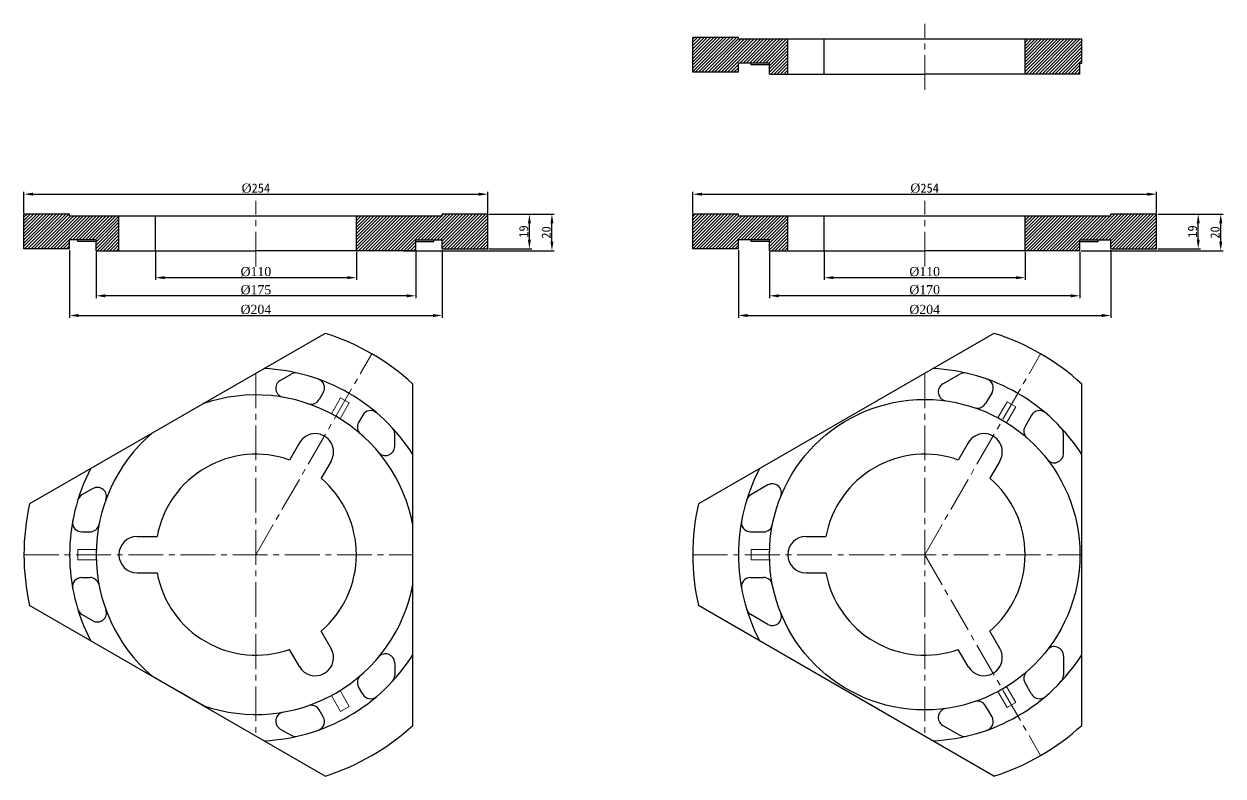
# Model space of a CAD drawing. Header units: inches. Extents: x -20 to 18950, y -1047 to 2551.
# Drawn here: x 13307 to 13964, y -310 to 102 of the extents above; entities that cross this region are included whole.
import ezdxf

# ---------------------------------------------------------------- set-up
doc = ezdxf.new("R2010")
doc.units = ezdxf.units.IN
doc.header["$MEASUREMENT"] = 0
doc.header["$PDSIZE"] = -5
doc.linetypes.add('CENTER2', pattern=[28.574999, 19.049999, -3.175, 3.175, -3.175])
doc.layers.get('0').update_dxf_attribs({"lineweight": 30})
doc.layers.get('Defpoints').update_dxf_attribs({"lineweight": 18})
for name, color, linetype, lineweight in [('cen', 1, 'CENTER2', 20), ('dim', 5, 'Continuous', 20), ('hat', 3, 'Continuous', 20)]:
    doc.layers.add(name, color=color, linetype=linetype, lineweight=lineweight)
doc.styles.get("Standard").update_dxf_attribs({"font": ''})
doc.styles.get('Standard').set_extended_font_data('宋体')
doc.dimstyles.new('ISO-25', dxfattribs={"dimtxt": 5, "dimasz": 5, "dimexe": 1.25, "dimexo": 0.625, "dimtad": 1, "dimdsep": 46, "dimtxsty": 'Standard', "dimcen": 2.5, "dimdle": 10, "dimadec": 0, "dimazin": 0, "dimtfac": 1, "dimtmove": 0, "dimatfit": 3, "dimfxl": 1, "dimtolj": 1, "dimarcsym": 0})

# ---------------------------------------------------------------- blocks, each defined once
blk = doc.blocks.new('*D31')
at = {"layer": 'Defpoints', "color": 0, "transparency": 16777216}
for p in [(13561.12, 8.44), (13307.12, -2.51), (13561.12, -2.51)]:
    blk.add_point(p, dxfattribs=at)
at = {"layer": 'dim', "color": 0, "linetype": 'Continuous', "lineweight": -2, "transparency": 16777216}
for p, q in [((13307.12, -1.88), (13307.12, 9.69)), ((13312.12, 8.44), (13556.12, 8.44)), ((13561.12, -1.88), (13561.12, 9.69))]:
    blk.add_line(p, q, dxfattribs=at)
at = {"layer": 'dim', "color": 0, "transparency": 16777216}
for points in [[(13312.12, 9.27), (13312.12, 7.61), (13307.12, 8.44)], [(13556.12, 9.27), (13556.12, 7.61), (13561.12, 8.44)]]:
    blk.add_solid(points, dxfattribs=at)
at = {"layer": 'dim', "color": 0, "transparency": 16777216, "insert": (13434.12, 11.67), "char_height": 5, "attachment_point": 5}
blk.add_mtext('\\A1;{\\fTimes New Roman|b0|i0|c0|p18;%%C}254', dxfattribs=at)
blk = doc.blocks.new('*D32')
at = {"layer": 'Defpoints', "color": 0, "transparency": 16777216}
for p in [(13379.12, -22.51), (13489.12, -22.51), (13379.12, -37.28)]:
    blk.add_point(p, dxfattribs=at)
at = {"layer": 'dim', "color": 0, "linetype": 'Continuous', "lineweight": -2, "transparency": 16777216}
for p, q in [((13379.12, -23.13), (13379.12, -38.53)), ((13489.12, -23.13), (13489.12, -38.53)), ((13484.12, -37.28), (13384.12, -37.28))]:
    blk.add_line(p, q, dxfattribs=at)
at = {"layer": 'dim', "color": 0, "transparency": 16777216}
for points in [[(13384.12, -36.44), (13384.12, -38.11), (13379.12, -37.28)], [(13484.12, -36.44), (13484.12, -38.11), (13489.12, -37.28)]]:
    blk.add_solid(points, dxfattribs=at)
at = {"layer": 'dim', "color": 0, "transparency": 16777216, "insert": (13434.12, -34.04), "char_height": 5, "attachment_point": 5}
blk.add_mtext('\\A1;{\\fTimes New Roman|b0|i0|c0|p18;%%C110}', dxfattribs=at)
blk = doc.blocks.new('*D33')
at = {"layer": 'Defpoints', "color": 0, "transparency": 16777216}
for p in [(13561.12, -2.51), (13583.91, -2.51), (13561.12, -21.51)]:
    blk.add_point(p, dxfattribs=at)
at = {"layer": 'dim', "color": 0, "linetype": 'Continuous', "lineweight": -2, "transparency": 16777216}
for p, q in [((13561.75, -2.51), (13585.16, -2.51)), ((13583.91, -16.51), (13583.91, -7.51)), ((13561.75, -21.51), (13585.16, -21.51))]:
    blk.add_line(p, q, dxfattribs=at)
at = {"layer": 'dim', "color": 0, "transparency": 16777216}
for points in [[(13583.08, -7.51), (13584.74, -7.51), (13583.91, -2.51)], [(13583.08, -16.51), (13584.74, -16.51), (13583.91, -21.51)]]:
    blk.add_solid(points, dxfattribs=at)
at = {"layer": 'dim', "color": 0, "transparency": 16777216, "insert": (13580.78, -12.01), "char_height": 5, "attachment_point": 5, "rotation": 90}
blk.add_mtext('\\A1;19', dxfattribs=at)
blk = doc.blocks.new('*D34')
at = {"layer": 'Defpoints', "color": 0, "transparency": 16777216}
for p in [(13561.12, -2.51), (13596.23, -2.51), (13514.12, -22.51)]:
    blk.add_point(p, dxfattribs=at)
at = {"layer": 'dim', "color": 0, "linetype": 'Continuous', "lineweight": -2, "transparency": 16777216}
for p, q in [((13561.75, -2.51), (13597.48, -2.51)), ((13596.23, -17.51), (13596.23, -7.51)), ((13514.75, -22.51), (13597.48, -22.51))]:
    blk.add_line(p, q, dxfattribs=at)
at = {"layer": 'dim', "color": 0, "transparency": 16777216}
for points in [[(13595.4, -7.51), (13597.06, -7.51), (13596.23, -2.51)], [(13595.4, -17.51), (13597.06, -17.51), (13596.23, -22.51)]]:
    blk.add_solid(points, dxfattribs=at)
at = {"layer": 'dim', "color": 0, "transparency": 16777216, "insert": (13593.11, -12.51), "char_height": 5, "attachment_point": 5, "rotation": 90}
blk.add_mtext('\\A1;20', dxfattribs=at)
blk = doc.blocks.new('*D35')
at = {"layer": 'Defpoints', "color": 0, "transparency": 16777216}
for p in [(13346.62, -22.51), (13521.62, -22.51), (13346.62, -47.21)]:
    blk.add_point(p, dxfattribs=at)
at = {"layer": 'dim', "color": 0, "linetype": 'Continuous', "lineweight": -2, "transparency": 16777216}
for p, q in [((13346.62, -23.13), (13346.62, -48.46)), ((13521.62, -23.13), (13521.62, -48.46)), ((13516.62, -47.21), (13351.62, -47.21))]:
    blk.add_line(p, q, dxfattribs=at)
at = {"layer": 'dim', "color": 0, "transparency": 16777216}
for points in [[(13351.62, -46.37), (13351.62, -48.04), (13346.62, -47.21)], [(13516.62, -46.37), (13516.62, -48.04), (13521.62, -47.21)]]:
    blk.add_solid(points, dxfattribs=at)
at = {"layer": 'dim', "color": 0, "transparency": 16777216, "insert": (13434.12, -43.97), "char_height": 5, "attachment_point": 5}
blk.add_mtext('\\A1;{\\fTimes New Roman|b0|i0|c0|p18;%%C175}', dxfattribs=at)
blk = doc.blocks.new('*D36')
at = {"layer": 'Defpoints', "color": 0, "transparency": 16777216}
for p in [(13332.12, -21.51), (13536.12, -21.51), (13536.12, -57.99)]:
    blk.add_point(p, dxfattribs=at)
at = {"layer": 'dim', "color": 0, "linetype": 'Continuous', "lineweight": -2, "transparency": 16777216}
for p, q in [((13332.12, -22.13), (13332.12, -59.24)), ((13536.12, -22.13), (13536.12, -59.24)), ((13337.12, -57.99), (13531.12, -57.99))]:
    blk.add_line(p, q, dxfattribs=at)
at = {"layer": 'dim', "color": 0, "transparency": 16777216}
for points in [[(13337.12, -57.16), (13337.12, -58.83), (13332.12, -57.99)], [(13531.12, -57.16), (13531.12, -58.83), (13536.12, -57.99)]]:
    blk.add_solid(points, dxfattribs=at)
at = {"layer": 'dim', "color": 0, "transparency": 16777216, "insert": (13434.12, -54.76), "char_height": 5, "attachment_point": 5}
blk.add_mtext('\\A1;{\\fTimes New Roman|b0|i0|c0|p18;%%C204}', dxfattribs=at)
blk = doc.blocks.new('*D45')
at = {"layer": 'Defpoints', "color": 0, "transparency": 16777216}
for p in [(13927.35, 8.44), (13673.35, -2.51), (13927.35, -2.51)]:
    blk.add_point(p, dxfattribs=at)
at = {"layer": 'dim', "color": 0, "linetype": 'Continuous', "lineweight": -2, "transparency": 16777216}
for p, q in [((13673.35, -1.88), (13673.35, 9.69)), ((13678.35, 8.44), (13922.35, 8.44)), ((13927.35, -1.88), (13927.35, 9.69))]:
    blk.add_line(p, q, dxfattribs=at)
at = {"layer": 'dim', "color": 0, "transparency": 16777216}
for points in [[(13678.35, 9.27), (13678.35, 7.61), (13673.35, 8.44)], [(13922.35, 9.27), (13922.35, 7.61), (13927.35, 8.44)]]:
    blk.add_solid(points, dxfattribs=at)
at = {"layer": 'dim', "color": 0, "transparency": 16777216, "insert": (13800.35, 11.67), "char_height": 5, "attachment_point": 5}
blk.add_mtext('\\A1;{\\fTimes New Roman|b0|i0|c0|p18;%%C}254', dxfattribs=at)
blk = doc.blocks.new('*D46')
at = {"layer": 'Defpoints', "color": 0, "transparency": 16777216}
for p in [(13745.35, -22.51), (13855.35, -22.51), (13745.35, -37.28)]:
    blk.add_point(p, dxfattribs=at)
at = {"layer": 'dim', "color": 0, "linetype": 'Continuous', "lineweight": -2, "transparency": 16777216}
for p, q in [((13745.35, -23.13), (13745.35, -38.53)), ((13855.35, -23.13), (13855.35, -38.53)), ((13850.35, -37.28), (13750.35, -37.28))]:
    blk.add_line(p, q, dxfattribs=at)
at = {"layer": 'dim', "color": 0, "transparency": 16777216}
for points in [[(13750.35, -36.44), (13750.35, -38.11), (13745.35, -37.28)], [(13850.35, -36.44), (13850.35, -38.11), (13855.35, -37.28)]]:
    blk.add_solid(points, dxfattribs=at)
at = {"layer": 'dim', "color": 0, "transparency": 16777216, "insert": (13800.35, -34.04), "char_height": 5, "attachment_point": 5}
blk.add_mtext('\\A1;{\\fTimes New Roman|b0|i0|c0|p18;%%C110}', dxfattribs=at)
blk = doc.blocks.new('*D47')
at = {"layer": 'Defpoints', "color": 0, "transparency": 16777216}
for p in [(13927.35, -2.51), (13950.14, -2.51), (13927.35, -21.51)]:
    blk.add_point(p, dxfattribs=at)
at = {"layer": 'dim', "color": 0, "linetype": 'Continuous', "lineweight": -2, "transparency": 16777216}
for p, q in [((13927.98, -2.51), (13951.39, -2.51)), ((13950.14, -16.51), (13950.14, -7.51)), ((13927.98, -21.51), (13951.39, -21.51))]:
    blk.add_line(p, q, dxfattribs=at)
at = {"layer": 'dim', "color": 0, "transparency": 16777216}
for points in [[(13949.31, -7.51), (13950.97, -7.51), (13950.14, -2.51)], [(13949.31, -16.51), (13950.97, -16.51), (13950.14, -21.51)]]:
    blk.add_solid(points, dxfattribs=at)
at = {"layer": 'dim', "color": 0, "transparency": 16777216, "insert": (13947.02, -12.01), "char_height": 5, "attachment_point": 5, "rotation": 90}
blk.add_mtext('\\A1;19', dxfattribs=at)
blk = doc.blocks.new('*D48')
at = {"layer": 'Defpoints', "color": 0, "transparency": 16777216}
for p in [(13927.35, -2.51), (13962.46, -2.51), (13885.35, -22.51)]:
    blk.add_point(p, dxfattribs=at)
at = {"layer": 'dim', "color": 0, "linetype": 'Continuous', "lineweight": -2, "transparency": 16777216}
for p, q in [((13927.98, -2.51), (13963.71, -2.51)), ((13962.46, -17.51), (13962.46, -7.51)), ((13885.98, -22.51), (13963.71, -22.51))]:
    blk.add_line(p, q, dxfattribs=at)
at = {"layer": 'dim', "color": 0, "transparency": 16777216}
for points in [[(13961.63, -7.51), (13963.29, -7.51), (13962.46, -2.51)], [(13961.63, -17.51), (13963.29, -17.51), (13962.46, -22.51)]]:
    blk.add_solid(points, dxfattribs=at)
at = {"layer": 'dim', "color": 0, "transparency": 16777216, "insert": (13959.34, -12.51), "char_height": 5, "attachment_point": 5, "rotation": 90}
blk.add_mtext('\\A1;20', dxfattribs=at)
blk = doc.blocks.new('*D49')
at = {"layer": 'Defpoints', "color": 0, "transparency": 16777216}
for p in [(13715.35, -22.51), (13885.35, -22.51), (13715.35, -47.21)]:
    blk.add_point(p, dxfattribs=at)
at = {"layer": 'dim', "color": 0, "linetype": 'Continuous', "lineweight": -2, "transparency": 16777216}
for p, q in [((13715.35, -23.13), (13715.35, -48.46)), ((13885.35, -23.13), (13885.35, -48.46)), ((13880.35, -47.21), (13720.35, -47.21))]:
    blk.add_line(p, q, dxfattribs=at)
at = {"layer": 'dim', "color": 0, "transparency": 16777216}
for points in [[(13720.35, -46.37), (13720.35, -48.04), (13715.35, -47.21)], [(13880.35, -46.37), (13880.35, -48.04), (13885.35, -47.21)]]:
    blk.add_solid(points, dxfattribs=at)
at = {"layer": 'dim', "color": 0, "transparency": 16777216, "insert": (13800.35, -43.97), "char_height": 5, "attachment_point": 5}
blk.add_mtext('\\A1;{\\fTimes New Roman|b0|i0|c0|p18;%%C170}', dxfattribs=at)
blk = doc.blocks.new('*D50')
at = {"layer": 'Defpoints', "color": 0, "transparency": 16777216}
for p in [(13698.35, -21.51), (13902.35, -21.51), (13902.35, -57.99)]:
    blk.add_point(p, dxfattribs=at)
at = {"layer": 'dim', "color": 0, "linetype": 'Continuous', "lineweight": -2, "transparency": 16777216}
for p, q in [((13698.35, -22.13), (13698.35, -59.24)), ((13902.35, -22.13), (13902.35, -59.24)), ((13703.35, -57.99), (13897.35, -57.99))]:
    blk.add_line(p, q, dxfattribs=at)
at = {"layer": 'dim', "color": 0, "transparency": 16777216}
for points in [[(13703.35, -57.16), (13703.35, -58.83), (13698.35, -57.99)], [(13897.35, -57.16), (13897.35, -58.83), (13902.35, -57.99)]]:
    blk.add_solid(points, dxfattribs=at)
at = {"layer": 'dim', "color": 0, "transparency": 16777216, "insert": (13800.35, -54.76), "char_height": 5, "attachment_point": 5}
blk.add_mtext('\\A1;{\\fTimes New Roman|b0|i0|c0|p18;%%C204}', dxfattribs=at)

msp = doc.modelspace()

# ---------------------------------------------------------------- hatches: boundary and pattern name
at = {"layer": 'hat'}
h = msp.add_hatch(dxfattribs=at)
h.set_pattern_fill('ANSI31', color=256, scale=10)
h.paths.add_polyline_path([(13725.354, 93.245), (13698.354, 93.245), (13698.354, 94.245), (13673.354, 94.245), (13673.354, 75.245), (13698.354, 75.245), (13698.354, 80.245), (13715.354, 80.245), (13715.354, 74.245), (13725.354, 74.245)])
h.paths.add_polyline_path([(13885.354, 80.245), (13886.354, 80.245), (13886.354, 93.245), (13855.354, 93.245), (13855.354, 74.245), (13885.354, 74.245)])
h = msp.add_hatch(dxfattribs=at)
h.set_pattern_fill('ANSI31', color=256, scale=10)
h.paths.add_polyline_path([(13561.123, -2.508), (13536.123, -2.508), (13536.123, -3.508), (13489.123, -3.508), (13489.123, -22.508), (13521.623, -22.508), (13521.623, -16.508), (13536.123, -16.508), (13536.123, -21.508), (13561.123, -21.508)])
h.paths.add_polyline_path([(13359.123, -3.508), (13332.123, -3.508), (13332.123, -2.508), (13307.123, -2.508), (13307.123, -21.508), (13332.123, -21.508), (13332.123, -16.508), (13346.623, -16.508), (13346.623, -22.508), (13359.123, -22.508)])
h = msp.add_hatch(dxfattribs=at)
h.set_pattern_fill('ANSI31', color=256, scale=10)
h.paths.add_polyline_path([(13725.354, -3.508), (13698.354, -3.508), (13698.354, -2.508), (13673.354, -2.508), (13673.354, -21.508), (13698.354, -21.508), (13698.354, -16.508), (13715.354, -16.508), (13715.354, -22.508), (13725.354, -22.508)])
h.paths.add_polyline_path([(13927.354, -2.508), (13902.354, -2.508), (13902.354, -3.508), (13855.354, -3.508), (13855.354, -22.508), (13885.354, -22.508), (13885.354, -16.508), (13902.354, -16.508), (13902.354, -21.508), (13927.354, -21.508)])

# ---------------------------------------------------------------- linework, layer by layer
for p, q in [((13673.354, 75.245), (13673.354, 94.245)), ((13698.354, 94.245), (13673.354, 94.245)), ((13698.354, 93.245), (13698.354, 94.245)), ((13886.354, 93.245), (13698.354, 93.245)), ((13725.354, 74.245), (13725.354, 93.245)), ((13745.354, 78.245), (13745.354, 93.245)), ((13745.354, 74.245), (13745.354, 93.245)), ((13855.354, 74.245), (13855.354, 93.245)), ((13886.354, 80.245), (13886.354, 93.245)), ((13698.354, 75.245), (13698.354, 80.245)), ((13715.354, 80.245), (13698.354, 80.245)), ((13705.354, 79.245), (13705.354, 80.245)), ((13715.354, 79.245), (13705.354, 79.245)), ((13715.354, 79.245), (13715.354, 80.245)), ((13715.354, 74.245), (13715.354, 80.245)), ((13715.354, 74.245), (13715.354, 80.245)), ((13885.354, 80.245), (13886.354, 80.245)), ((13885.354, 74.245), (13885.354, 80.245)), ((13885.354, 74.245), (13885.354, 80.245)), ((13698.354, 75.245), (13673.354, 75.245)), ((13715.354, 74.245), (13800.354, 74.245)), ((13885.354, 74.245), (13800.354, 74.245)), ((13307.123, -21.508), (13307.123, -2.508)), ((13332.123, -2.508), (13307.123, -2.508)), ((13332.123, -3.508), (13332.123, -2.508)), ((13536.123, -3.508), (13332.123, -3.508)), ((13359.123, -22.508), (13359.123, -3.508)), ((13379.123, -18.508), (13379.123, -3.508)), ((13379.123, -22.508), (13379.123, -3.508)), ((13489.123, -22.508), (13489.123, -3.508)), ((13561.123, -2.508), (13536.123, -2.508)), ((13536.123, -3.508), (13536.123, -2.508)), ((13561.123, -21.508), (13561.123, -2.508)), ((13673.354, -21.508), (13673.354, -2.508)), ((13698.354, -2.508), (13673.354, -2.508)), ((13698.354, -3.508), (13698.354, -2.508)), ((13902.354, -3.508), (13698.354, -3.508)), ((13725.354, -22.508), (13725.354, -3.508)), ((13745.354, -18.508), (13745.354, -3.508)), ((13745.354, -22.508), (13745.354, -3.508)), ((13855.354, -22.508), (13855.354, -3.508)), ((13927.354, -2.508), (13902.354, -2.508)), ((13902.354, -3.508), (13902.354, -2.508)), ((13927.354, -21.508), (13927.354, -2.508)), ((13332.123, -21.508), (13332.123, -16.508)), ((13346.623, -16.508), (13332.123, -16.508)), ((13336.623, -17.508), (13336.623, -16.508)), ((13346.623, -17.508), (13336.623, -17.508)), ((13346.623, -17.508), (13346.623, -16.508)), ((13346.623, -22.508), (13346.623, -16.508)), ((13521.623, -16.508), (13536.123, -16.508)), ((13521.623, -17.508), (13521.623, -16.508)), ((13521.623, -22.508), (13521.623, -16.508)), ((13521.623, -17.508), (13531.623, -17.508)), ((13531.623, -17.508), (13531.623, -16.508)), ((13536.123, -21.508), (13536.123, -16.508)), ((13698.354, -21.508), (13698.354, -16.508)), ((13715.354, -16.508), (13698.354, -16.508)), ((13705.354, -17.508), (13705.354, -16.508)), ((13715.354, -17.508), (13705.354, -17.508)), ((13715.354, -17.508), (13715.354, -16.508)), ((13715.354, -22.508), (13715.354, -16.508)), ((13715.354, -22.508), (13715.354, -16.508)), ((13885.354, -16.508), (13902.354, -16.508)), ((13885.354, -17.508), (13885.354, -16.508)), ((13885.354, -22.508), (13885.354, -16.508)), ((13885.354, -22.508), (13885.354, -16.508)), ((13885.354, -17.508), (13895.354, -17.508)), ((13895.354, -17.508), (13895.354, -16.508)), ((13902.354, -21.508), (13902.354, -16.508)), ((13332.123, -21.508), (13307.123, -21.508)), ((13346.623, -22.508), (13434.123, -22.508)), ((13521.623, -22.508), (13434.123, -22.508)), ((13536.123, -21.508), (13561.123, -21.508)), ((13698.354, -21.508), (13673.354, -21.508)), ((13715.354, -22.508), (13800.354, -22.508)), ((13885.354, -22.508), (13800.354, -22.508)), ((13902.354, -21.508), (13927.354, -21.508)), ((13472.054, -67.757), (13310.193, -161.207)), ((13838.285, -67.757), (13676.424, -161.207)), ((13447.469, -93.497), (13453.36, -90.097)), ((13810.253, -95.488), (13819.591, -90.097)), ((13520.123, -282.411), (13520.123, -95.509)), ((13886.354, -282.411), (13886.354, -95.509)), ((13471.002, -100.084), (13468.713, -104.049)), ((13837.233, -100.084), (13833.67, -106.255)), ((13492.653, -112.584), (13490.363, -116.549)), ((13858.884, -112.584), (13855.321, -118.755)), ((13510.123, -129.67), (13510.123, -122.869)), ((13876.354, -133.652), (13876.354, -122.869)), ((13457.963, -127.668), (13452.505, -137.123)), ((13824.194, -127.668), (13818.736, -137.123)), ((13475.283, -137.668), (13469.825, -147.123)), ((13841.515, -137.668), (13836.056, -147.123)), ((13714.456, -150.796), (13705.118, -156.187)), ((13344.777, -152.787), (13338.887, -156.187)), ((13338.715, -176.46), (13343.294, -176.46)), ((13704.946, -176.46), (13712.072, -176.46)), ((13369.123, -178.96), (13380.04, -178.96)), ((13735.354, -178.96), (13746.271, -178.96)), ((13338.715, -201.46), (13343.294, -201.46)), ((13369.123, -198.96), (13380.04, -198.96)), ((13704.946, -201.46), (13712.072, -201.46)), ((13735.354, -198.96), (13746.271, -198.96)), ((13472.054, -310.163), (13310.193, -216.713)), ((13344.777, -225.133), (13338.887, -221.733)), ((13838.285, -310.163), (13676.424, -216.713)), ((13714.456, -227.124), (13705.118, -221.733)), ((13475.283, -240.252), (13469.825, -230.797)), ((13841.515, -240.252), (13836.056, -230.797)), ((13457.963, -250.252), (13452.505, -240.797)), ((13824.194, -250.252), (13818.736, -240.797)), ((13510.123, -248.25), (13510.123, -255.051)), ((13876.354, -244.268), (13876.354, -255.051)), ((13408.444, -273.438), (13373.803, -253.438)), ((13774.675, -273.438), (13740.034, -253.438)), ((13492.653, -265.336), (13490.363, -261.371)), ((13858.884, -265.336), (13855.321, -259.165)), ((13471.002, -277.836), (13468.713, -273.871)), ((13837.233, -277.836), (13833.67, -271.665)), ((13447.469, -284.423), (13453.36, -287.823)), ((13810.253, -282.432), (13819.591, -287.823))]:
    msp.add_line(p, q)
msp.add_circle((13800.354, -188.96), 85)
for centre, radius, start, end in [((13434.123, -188.96), 127, 47.377471, 72.622529), ((13800.354, -188.96), 127, 47.377471, 72.622529), ((13434.123, -188.96), 102, 60, 87.472904), ((13455.86, -94.427), 5, 77.050856, 120), ((13800.354, -188.96), 102, 60, 87.472904), ((13822.091, -94.427), 5, 77.050856, 120), ((13449.969, -97.827), 5, 120, 260.135958), ((13466.672, -97.584), 5, 330, 70.39378), ((13812.753, -99.818), 5, 120, 262.081797), ((13832.903, -97.584), 5, 330, 70.39378), ((13434.123, -188.96), 87.5, 10.624332, 109.375668), ((13464.383, -101.549), 5, 250.90547, 330), ((13434.123, -188.96), 102, 32.527096, 60), ((13800.354, -188.96), 102, 32.527096, 60), ((13496.983, -115.084), 5, 49.60622, 150), ((13829.34, -103.755), 5, 251.212271, 330), ((13863.214, -115.084), 5, 49.60622, 150), ((13494.693, -119.049), 5, 150, 229.09453), ((13434.123, -188.96), 87.5, 130.624332, 229.375668), ((13466.623, -132.668), 10, 330, 150), ((13505.123, -122.869), 5, 0, 42.949144), ((13832.854, -132.668), 10, 330, 150), ((13859.651, -121.255), 5, 150, 228.787729), ((13871.354, -122.869), 5, 0, 42.949144), ((13505.123, -129.67), 5, 219.864042, 0), ((13434.123, -188.96), 55, 70.475682, 169.524318), ((13800.354, -188.96), 55, 70.475682, 169.524318), ((13871.354, -133.652), 5, 217.918203, 0), ((13434.123, -188.96), 102, 152.527096, 180), ((13800.354, -188.96), 102, 152.527096, 180), ((13434.123, -188.96), 55, 310.475682, 49.524318), ((13716.956, -155.126), 5, 337.918203, 120), ((13800.354, -188.96), 55, 310.475682, 49.524318), ((13341.387, -160.518), 5, 120, 162.949144), ((13347.277, -157.117), 5, 339.864042, 120), ((13707.618, -160.518), 5, 120, 162.949144), ((13434.123, -188.96), 127, 167.377471, 192.622529), ((13800.354, -188.96), 127, 167.377471, 192.622529), ((13338.715, -171.46), 5, 169.60622, 270), ((13704.946, -171.46), 5, 169.60622, 270), ((13343.294, -171.46), 5, 270, 349.09453), ((13712.072, -171.46), 5, 270, 348.787729), ((13369.123, -188.96), 10, 90, 270), ((13735.354, -188.96), 10, 90, 270), ((13434.123, -188.96), 102, 180, 207.472904), ((13800.354, -188.96), 102, 180, 207.472904), ((13338.715, -206.46), 5, 90, 190.39378), ((13343.294, -206.46), 5, 10.90547, 90), ((13434.123, -188.96), 55, 190.475682, 289.524318), ((13704.946, -206.46), 5, 90, 190.39378), ((13712.072, -206.46), 5, 11.212271, 90), ((13800.354, -188.96), 55, 190.475682, 289.524318), ((13434.123, -188.96), 87.5, 250.624332, 349.375668), ((13341.387, -217.402), 5, 197.050856, 240), ((13347.277, -220.803), 5, 240, 20.135958), ((13707.618, -217.402), 5, 197.050856, 240), ((13716.956, -222.794), 5, 240, 22.081797), ((13466.623, -245.252), 10, 210, 30), ((13832.854, -245.252), 10, 210, 30), ((13871.354, -244.268), 5, 0, 142.081797), ((13434.123, -188.96), 102, 300, 327.472904), ((13505.123, -248.25), 5, 0, 140.135958), ((13800.354, -188.96), 102, 300, 327.472904), ((13494.693, -258.871), 5, 130.90547, 210), ((13505.123, -255.051), 5, 317.050856, 0), ((13859.651, -256.665), 5, 131.212271, 210), ((13871.354, -255.051), 5, 317.050856, 0), ((13496.983, -262.836), 5, 210, 310.39378), ((13829.34, -274.165), 5, 30, 108.787729), ((13863.214, -262.836), 5, 210, 310.39378), ((13449.969, -280.093), 5, 99.864042, 240), ((13464.383, -276.371), 5, 30, 109.09453), ((13812.753, -278.102), 5, 97.918203, 240), ((13434.123, -188.96), 102, 272.527096, 300), ((13466.672, -280.336), 5, 289.60622, 30), ((13800.354, -188.96), 102, 272.527096, 300), ((13832.903, -280.336), 5, 289.60622, 30), ((13455.86, -283.493), 5, 240, 282.949144), ((13434.123, -188.96), 127, 287.377471, 312.622529), ((13822.091, -283.493), 5, 240, 282.949144), ((13800.354, -188.96), 127, 287.377471, 312.622529)]:
    msp.add_arc(centre, radius, start, end)
at = {"layer": 'cen'}
for p, q in [((13800.354, 65.505), (13800.354, 101.64)), ((13434.123, -31.248), (13434.123, 4.887)), ((13800.354, -31.248), (13800.354, 4.887)), ((13434.123, -188.96), (13497.623, -78.975)), ((13800.354, -188.96), (13863.854, -78.975)), ((13434.123, -89.656), (13434.123, -288.264)), ((13800.354, -89.656), (13800.354, -288.264)), ((13307.123, -188.96), (13520.123, -188.96)), ((13673.354, -188.96), (13886.354, -188.96)), ((13800.354, -188.96), (13863.854, -298.945))]:
    msp.add_line(p, q, dxfattribs=at)
at = {"layer": 'dim'}
for p, q in [((13480.492, -103.148), (13475.492, -111.808)), ((13485.255, -105.898), (13480.492, -103.148)), ((13485.255, -105.898), (13480.255, -114.558)), ((13845.473, -105.313), (13840.473, -113.973)), ((13850.236, -108.063), (13845.236, -116.723)), ((13850.236, -108.063), (13845.473, -105.313)), ((13480.255, -114.558), (13475.492, -111.808)), ((13845.236, -116.723), (13840.473, -113.973)), ((13336.623, -186.21), (13346.623, -186.21)), ((13336.623, -191.71), (13336.623, -186.21)), ((13346.623, -191.71), (13346.623, -186.21)), ((13705.354, -186.21), (13715.354, -186.21)), ((13705.354, -191.71), (13705.354, -186.21)), ((13715.354, -191.71), (13715.354, -186.21)), ((13336.623, -191.71), (13346.623, -191.71)), ((13705.354, -191.71), (13715.354, -191.71)), ((13850.236, -269.857), (13845.236, -261.197)), ((13480.255, -263.362), (13475.492, -266.112)), ((13480.492, -274.772), (13475.492, -266.112)), ((13485.255, -272.022), (13480.255, -263.362)), ((13845.473, -272.607), (13840.473, -263.947)), ((13485.255, -272.022), (13480.492, -274.772)), ((13850.236, -269.857), (13845.473, -272.607))]:
    msp.add_line(p, q, dxfattribs=at)

# ---------------------------------------------------------------- dimensions: what is measured, and where the dimension line sits
for base, p1, p2, picture, middle in [((13561.123, 8.441), (13307.123, -2.508), (13561.123, -2.508), '*D31', (13434.123, 8.441)), ((13927.354, 8.441), (13673.354, -2.508), (13927.354, -2.508), '*D45', (13800.354, 8.441))]:
    dim = msp.add_linear_dim(base=base, p1=p1, p2=p2, text='{\\fTimes New Roman|b0|i0|c0|p18;%%C}<>', dimstyle='ISO-25', dxfattribs=at)
    dim.commit()
    dim.dimension.update_dxf_attribs({"geometry": picture, "text_midpoint": middle, "dimtype": 160})
for base, p1, p2, picture, middle in [((13596.23, -2.508), (13514.123, -22.508), (13561.123, -2.508), '*D34', (13593.105, -12.508)), ((13583.91, -2.508), (13561.123, -21.508), (13561.123, -2.508), '*D33', (13580.785, -12.008)), ((13962.461, -2.508), (13885.354, -22.508), (13927.354, -2.508), '*D48', (13959.336, -12.508)), ((13950.141, -2.508), (13927.354, -21.508), (13927.354, -2.508), '*D47', (13947.016, -12.008))]:
    dim = msp.add_linear_dim(base=base, p1=p1, p2=p2, angle=90, dimstyle='ISO-25', dxfattribs=at)
    dim.commit()
    dim.dimension.update_dxf_attribs({"geometry": picture, "text_midpoint": middle})
for base, p1, p2, picture, middle in [((13536.123, -57.992), (13332.123, -21.508), (13536.123, -21.508), '*D36', (13434.123, -54.759)), ((13346.623, -47.206), (13521.623, -22.508), (13346.623, -22.508), '*D35', (13434.123, -43.972)), ((13379.123, -37.278), (13489.123, -22.508), (13379.123, -22.508), '*D32', (13434.123, -34.045)), ((13902.354, -57.992), (13698.354, -21.508), (13902.354, -21.508), '*D50', (13800.354, -54.759)), ((13715.354, -47.206), (13885.354, -22.508), (13715.354, -22.508), '*D49', (13800.354, -43.972)), ((13745.354, -37.278), (13855.354, -22.508), (13745.354, -22.508), '*D46', (13800.354, -34.045))]:
    dim = msp.add_linear_dim(base=base, p1=p1, p2=p2, text='{\\fTimes New Roman|b0|i0|c0|p18;%%C<>}', dimstyle='ISO-25', dxfattribs=at)
    dim.commit()
    dim.dimension.update_dxf_attribs({"geometry": picture, "text_midpoint": middle})

doc.saveas('drawing.dxf')
